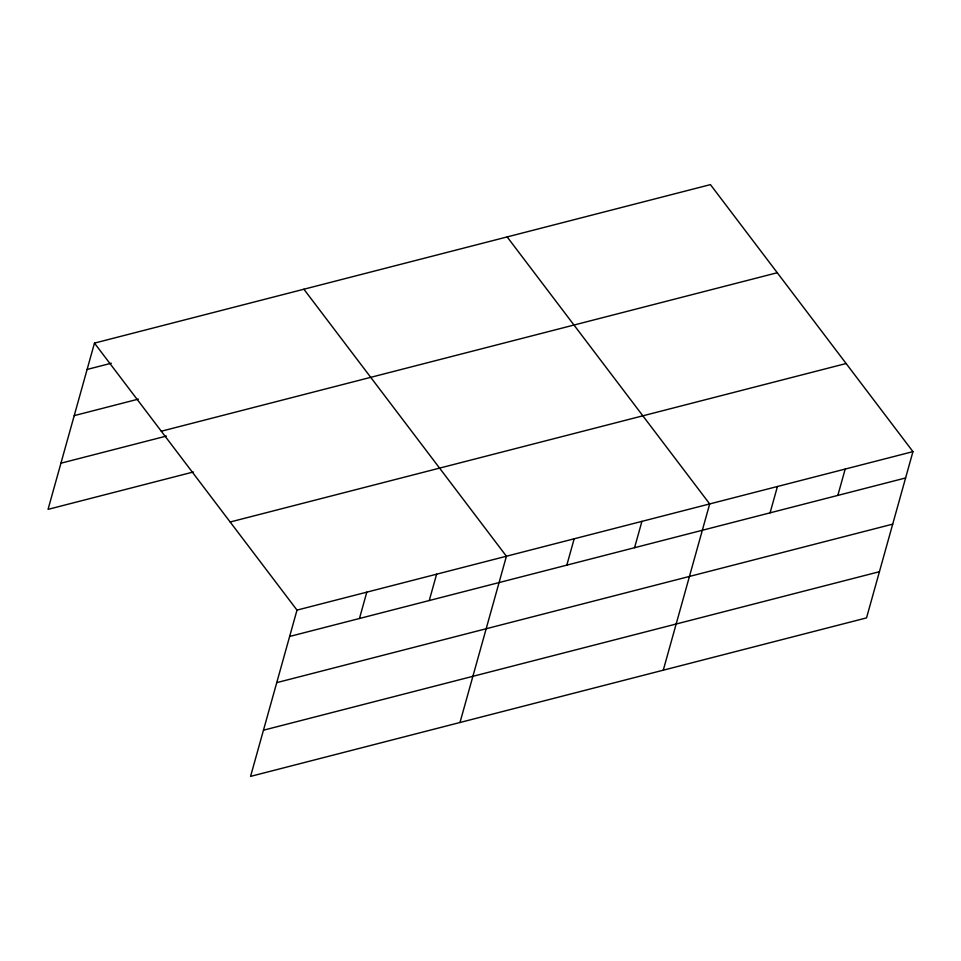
<?xml version="1.0" encoding="UTF-8"?>
<svg xmlns="http://www.w3.org/2000/svg" width="961" height="961" viewBox="0 0 961 961"><rect width="100%" height="100%" fill="white"/><g stroke="black" fill="none" stroke-linecap="round" stroke-linejoin="round"><path stroke-width="1.44" d="M94.466 343.113L296.997 610.115L250.569 776.38L866.534 617.887L912.95 451.634L710.431 184.62L94.466 343.113L48.05 509.366L193.365 471.983M359.45 618.5L366.802 592.156M429.255 600.541L436.606 574.197M459.995 722.492L506.423 556.239L303.892 289.225M566.822 565.14L574.173 538.797M634.572 547.71L641.924 521.367M663.27 670.189L709.686 503.936L507.156 236.923M770.085 512.838L777.437 486.494M837.836 495.408L845.199 469.064M87.115 369.456L111.332 363.222M74.225 415.632L138.336 399.127M161.304 431.225L777.257 272.732M60.939 463.202L166.361 436.078M230.159 522.003L846.112 363.522M296.997 610.115L912.95 451.634M289.633 636.458L905.598 477.965M276.744 682.634L892.709 524.141M263.47 730.204L879.423 571.711"/></g></svg>
